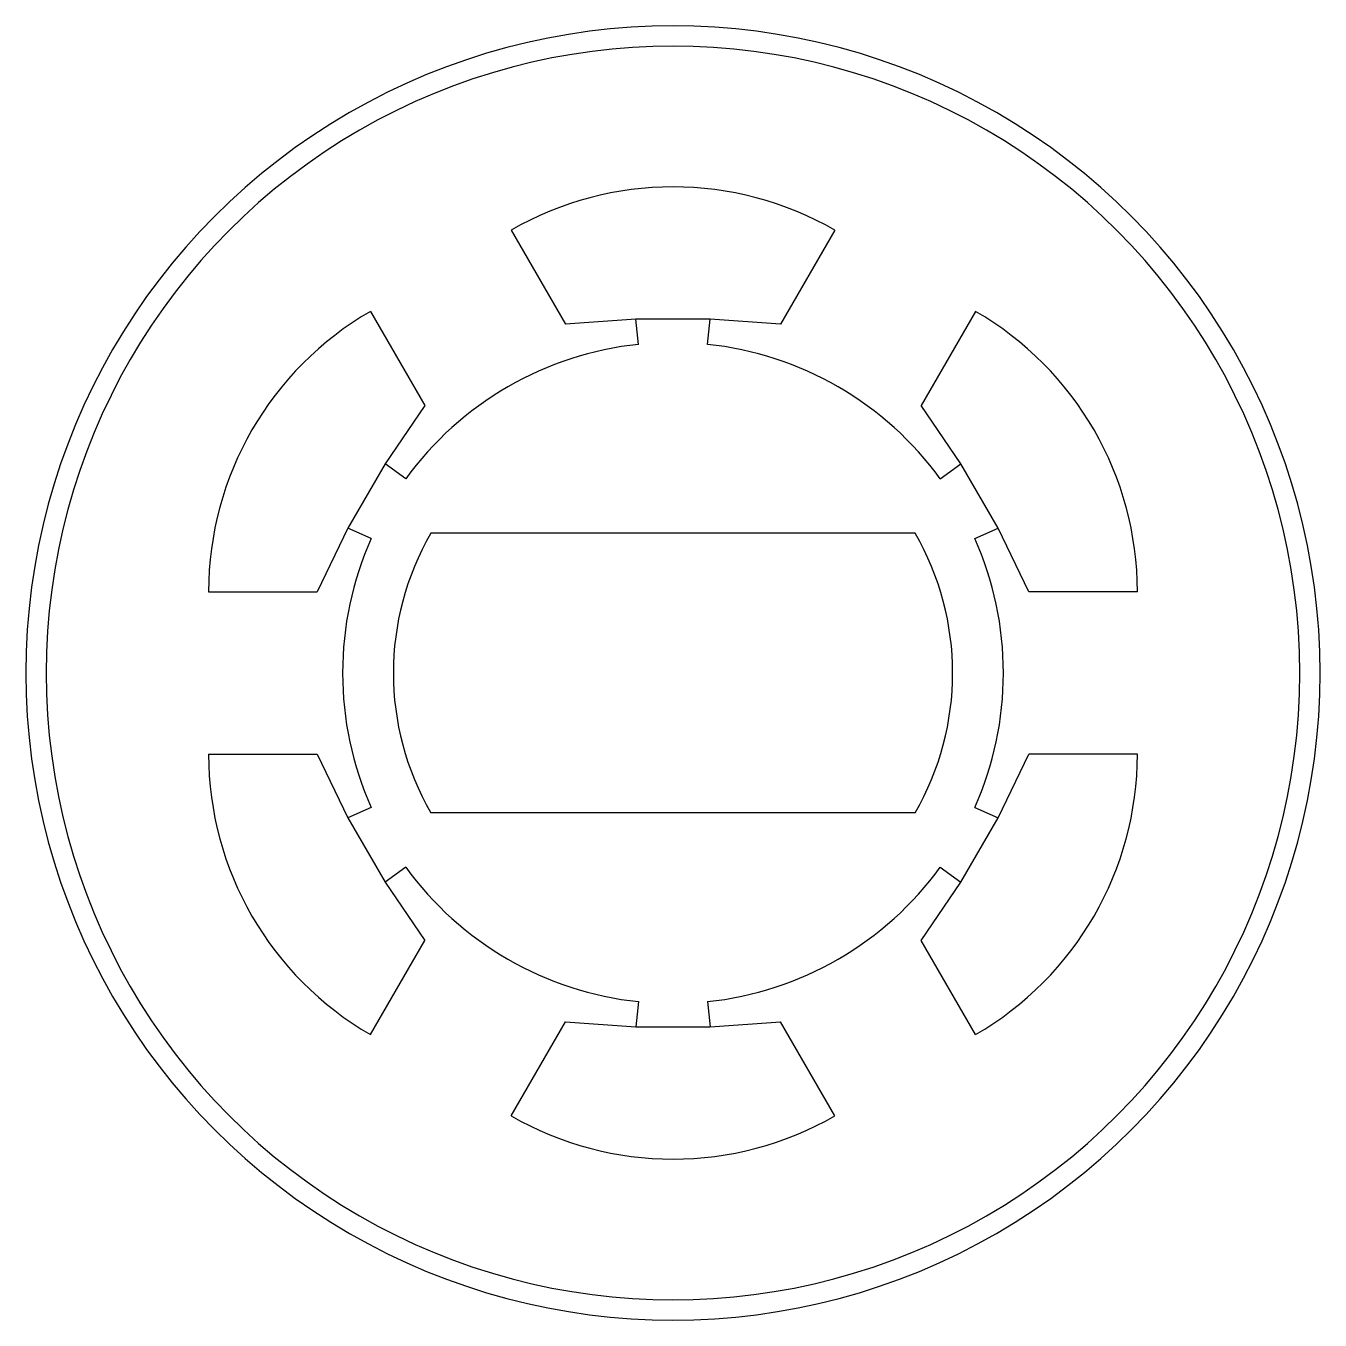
# Model space of a CAD drawing. Extents: x -25.5 to 25.5, y -25.5 to 25.5.
import ezdxf

# ---------------------------------------------------------------- set-up
doc = ezdxf.new("R2010")
doc.units = 0
doc.layers.add('default', color=7, linetype='CONTINUOUS')

msp = doc.modelspace()

# ---------------------------------------------------------------- linework, layer by layer
at = {"layer": 'default'}
for p, q in [((-6.379, 17.448), (-4.239, 13.742)), ((6.379, 17.448), (4.239, 13.742)), ((-11.921, 14.248), (-9.781, 10.542)), ((-1.465, 13.943), (-4.239, 13.742)), ((-1.361, 12.949), (-1.465, 13.943)), ((1.465, 13.943), (-1.465, 13.943)), ((1.361, 12.949), (1.465, 13.943)), ((4.239, 13.742), (1.465, 13.943)), ((11.921, 14.248), (9.781, 10.542)), ((-9.781, 10.542), (-11.342, 8.241)), ((11.342, 8.241), (9.781, 10.542)), ((-11.342, 8.241), (-12.808, 5.702)), ((-10.533, 7.653), (-11.342, 8.241)), ((10.533, 7.653), (11.342, 8.241)), ((12.808, 5.702), (11.342, 8.241)), ((-12.808, 5.702), (-14.02, 3.2)), ((-11.894, 5.296), (-12.808, 5.702)), ((11.894, 5.296), (12.808, 5.702)), ((14.02, 3.2), (12.808, 5.702)), ((9.544, 5.51), (-9.544, 5.51)), ((-18.3, 3.2), (-14.02, 3.2)), ((18.3, 3.2), (14.02, 3.2)), ((-18.3, -3.2), (-14.02, -3.2)), ((-14.02, -3.2), (-12.808, -5.702)), ((12.808, -5.702), (14.02, -3.2)), ((18.3, -3.2), (14.02, -3.2)), ((-11.894, -5.296), (-12.808, -5.702)), ((9.544, -5.51), (-9.544, -5.51)), ((11.894, -5.296), (12.808, -5.702)), ((-12.808, -5.702), (-11.342, -8.241)), ((11.342, -8.241), (12.808, -5.702)), ((-10.533, -7.653), (-11.342, -8.241)), ((10.533, -7.653), (11.342, -8.241)), ((-11.342, -8.241), (-9.781, -10.542)), ((9.781, -10.542), (11.342, -8.241)), ((-11.921, -14.248), (-9.781, -10.542)), ((11.921, -14.248), (9.781, -10.542)), ((-1.361, -12.949), (-1.465, -13.943)), ((1.361, -12.949), (1.465, -13.943)), ((-6.379, -17.448), (-4.239, -13.742)), ((-4.239, -13.742), (-1.465, -13.943)), ((1.465, -13.943), (4.239, -13.742)), ((6.379, -17.448), (4.239, -13.742)), ((-1.465, -13.943), (1.465, -13.943))]:
    msp.add_line(p, q, dxfattribs=at)
for centre, radius, start, end in [((0, 0), 25.5, 60, 120), ((0, 0), 24.7, 60, 120), ((0, 0), 25.5, 120, 180), ((0, 0), 25.5, 0, 60), ((0, 0), 24.7, 120, 180), ((0, 0), 24.7, 0, 60), ((0, 6.4), 12.757, 60, 120), ((-5.543, 3.2), 12.757, 120, 180), ((5.543, 3.2), 12.757, 360, 60), ((0, 0), 13.02, 96, 120), ((0, 0), 13.02, 60, 84), ((0, 0), 13.02, 120, 144), ((0, 0), 13.02, 36, 60), ((0, 0), 13.02, 156, 180), ((0, 0), 11.02, 150, 210), ((0, 0), 11.02, 330, 30), ((0, 0), 13.02, 0, 24), ((0, 0), 25.5, 180, 240), ((0, 0), 24.7, 180, 240), ((0, 0), 13.02, 180, 204), ((0, 0), 13.02, 336, 360), ((0, 0), 24.7, 300, 360), ((0, 0), 25.5, 300, 360), ((-5.543, -3.2), 12.757, 180, 240), ((5.543, -3.2), 12.757, 300, 360), ((0, 0), 13.02, 216, 240), ((0, 0), 13.02, 300, 324), ((0, 0), 13.02, 240, 264), ((0, 0), 13.02, 276, 300), ((0, -6.4), 12.757, 240, 300), ((0, 0), 24.7, 240, 300), ((0, 0), 25.5, 240, 300)]:
    msp.add_arc(centre, radius, start, end, dxfattribs=at)

doc.saveas('drawing.dxf')
